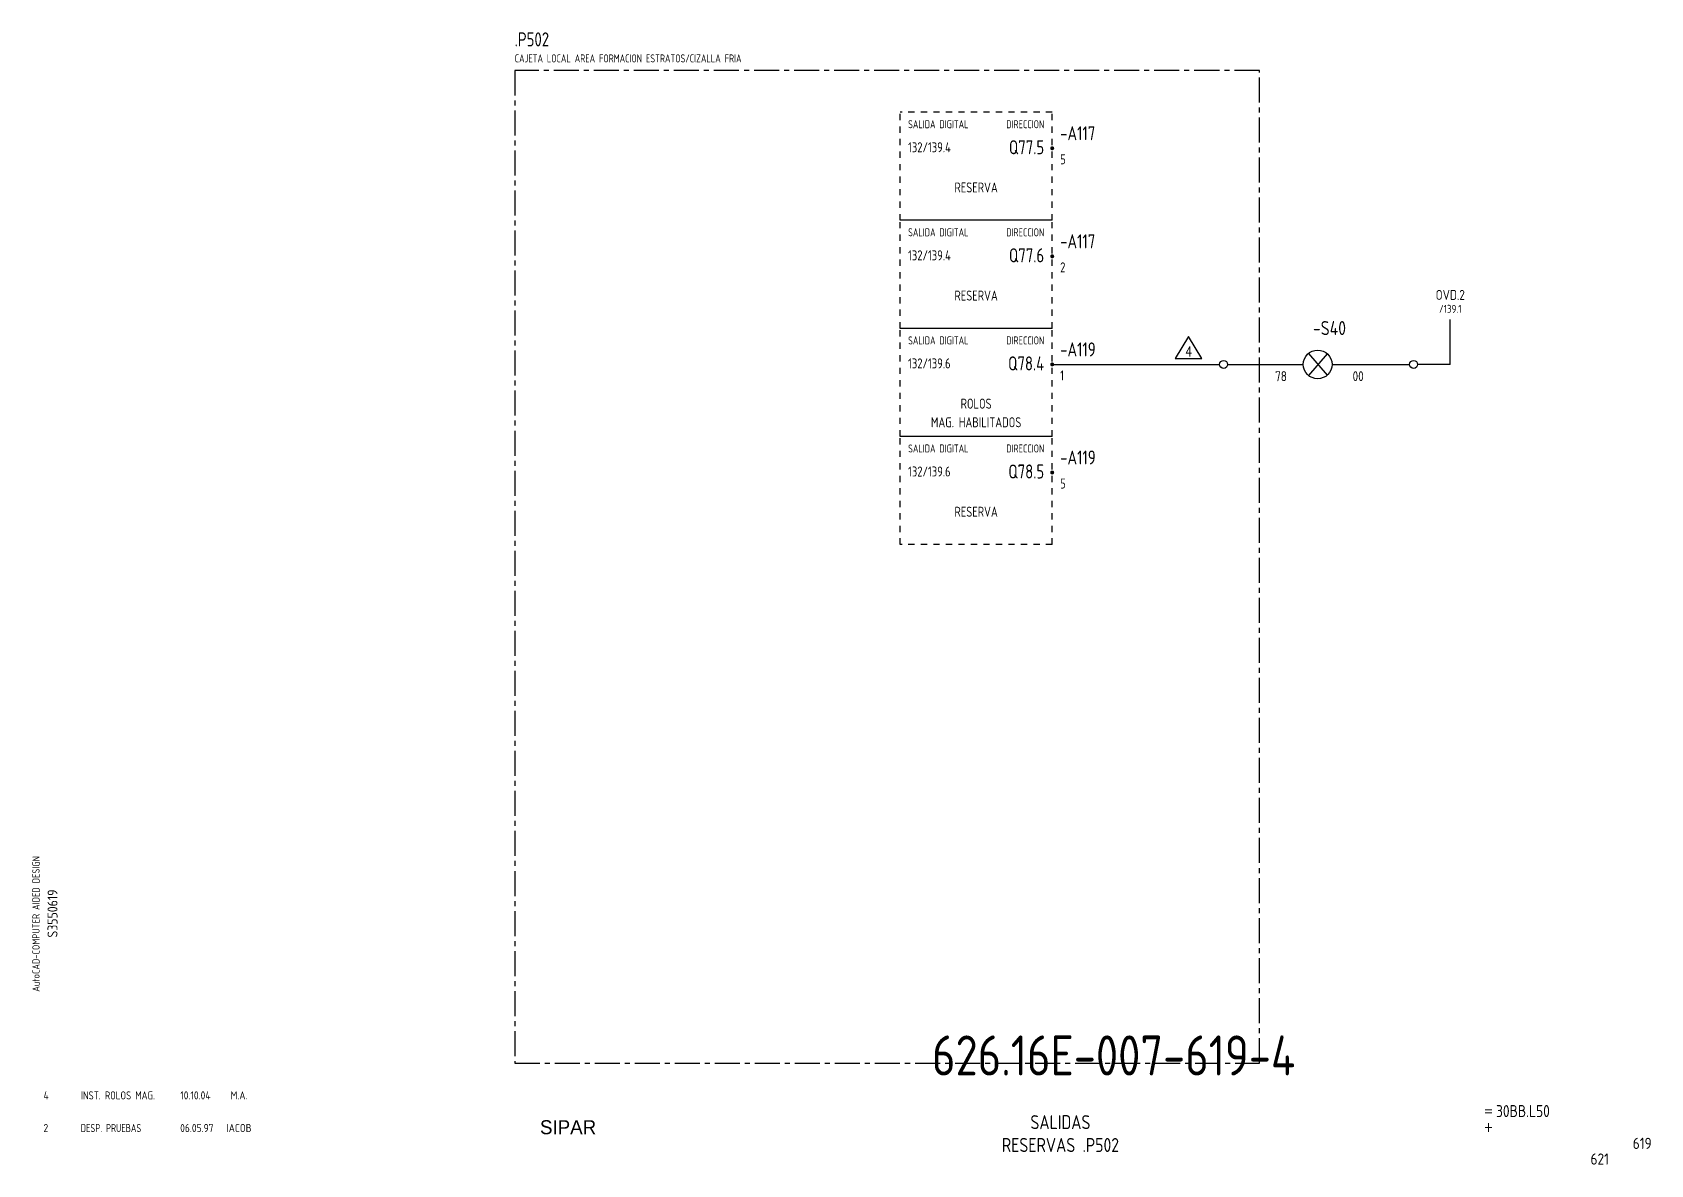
# Model space of a CAD drawing. Extents: x 10 to 414, y 6 to 288.
import ezdxf
from ezdxf.enums import TextEntityAlignment as Align

# ---------------------------------------------------------------- set-up
doc = ezdxf.new("R2010")
doc.units = 0
doc.header["$LTSCALE"] = 5
doc.header["$MEASUREMENT"] = 0
doc.linetypes.add('CENTER', pattern=[2, 1.25, -0.25, 0.25, -0.25])
doc.linetypes.add('HIDDEN1', pattern=[0.625, 0.3125, -0.3125])
doc.layers.get('0').update_dxf_attribs({"linetype": 'CONTINUOUS'})
for name, color, linetype in [('3', 3, 'CONTINUOUS'), ('CART', 7, 'CONTINUOUS'), ('TEXTO', 7, 'CONTINUOUS')]:
    doc.layers.add(name, color=color, linetype=linetype)
doc.styles.add('DIN', font='DIN.shx', dxfattribs={"width": 0.85})
doc.styles.add('N', font='ROMANS', dxfattribs={"width": 0.85, "height": 3})
doc.styles.add('ROMANS', font='ROMANS.shx', dxfattribs={"width": 0.85, "height": 2.7})
doc.styles.add('X', font='UNIV.SHX', dxfattribs={"height": 3.5})

# ---------------------------------------------------------------- blocks, each defined once
blk = doc.blocks.new('B5-3')
at = {"linetype": 'Continuous', "const_width": 0.5}
blk.add_lwpolyline([(-0.25, 0, 1), (0.25, 0, 1)], format="xyb", close=True, dxfattribs=at)
blk = doc.blocks.new('REV2')
at = {"color": 3, "style": 'DIN'}
for s, width, p in [('2', 0.9, (12.45, 13.79)), ('DESP. PRUEBAS', 0.8, (21.76, 13.79)), ('06.05.97', 0.9, (46.59, 13.79)), ('IACOB', 0.9, (58.16, 13.79))]:
    blk.add_text(s, height=2, dxfattribs=dict(at, width=width)).set_placement(p)
blk = doc.blocks.new('REV.')
at = {"layer": 'TEXTO', "color": 4}
blk.add_lwpolyline([(-0.04, 3.69), (-3.37, -1.81), (3.29, -1.81)], close=True, dxfattribs=at)
at = {"layer": 'TEXTO', "style": 'ROMANS', "width": 0.8}
blk.add_attdef('REV.', text='', height=2.5, dxfattribs=at).set_placement((0, 0), align=Align.MIDDLE_CENTER)

msp = doc.modelspace()

# ---------------------------------------------------------------- linework, layer by layer
at = {"color": 3, "linetype": 'CENTER'}
for p, q in [((130.17, 279), (130.17, 31)), ((316.2, 279), (130.17, 279)), ((316.2, 31), (316.2, 279)), ((130.17, 31), (316.2, 31))]:
    msp.add_line(p, q, dxfattribs=at)
at = {"linetype": 'HIDDEN1'}
for p, q in [((226.44, 241.55), (226.44, 268.55)), ((264.44, 268.55), (226.44, 268.55)), ((264.44, 241.55), (264.44, 268.55)), ((226.44, 214.55), (226.44, 241.55)), ((264.44, 214.55), (264.44, 241.55)), ((226.44, 187.55), (226.44, 214.55)), ((264.44, 187.55), (264.44, 214.55)), ((226.44, 160.55), (226.44, 187.55)), ((264.44, 160.55), (264.44, 187.55)), ((264.44, 160.55), (226.44, 160.55))]:
    msp.add_line(p, q, dxfattribs=at)
at = {"linetype": 'Continuous'}
for p, q in [((264.44, 241.55), (226.44, 241.55)), ((264.44, 214.55), (226.44, 214.55)), ((363.88, 205.55), (363.88, 216.8)), ((328.44, 208.28), (333.17, 202.87)), ((333.17, 208.22), (328.44, 202.81)), ((264.44, 205.55), (306.26, 205.55)), ((308.26, 205.55), (327.18, 205.55)), ((334.36, 205.55), (353.73, 205.55)), ((363.88, 205.55), (355.73, 205.55)), ((264.44, 187.55), (226.44, 187.55))]:
    msp.add_line(p, q, dxfattribs=at)
at = {"color": 7}
for centre in [(307.26, 205.55), (354.73, 205.55)]:
    msp.add_circle(centre, 1, dxfattribs=at)
at = {"linetype": 'Continuous'}
msp.add_circle((330.77, 205.55), 3.59, dxfattribs=at)

# ---------------------------------------------------------------- block references
for p in [(264.44, 259.55), (264.44, 232.55), (264.44, 205.55), (264.44, 178.55)]:
    msp.add_blockref('B5-3', p)
msp.add_blockref('REV.', (298.53, 208.8)).add_auto_attribs({'REV.': '4'})
msp.add_blockref('REV2', (0, 0), dxfattribs=at)

# ---------------------------------------------------------------- texts
at = {"color": 3, "style": 'DIN'}
for s, height, width, p in [('.P502', 3.5, 0.8, (130.17, 285)), ('4', 2, 0.9, (12.47, 21.95)), ('INST. ROLOS MAG.', 2, 0.85, (21.79, 21.95)), ('10.10.04', 2, 0.9, (46.62, 21.95)), ('M.A.', 2, 0.9, (59.19, 21.95))]:
    msp.add_text(s, height=height, dxfattribs=dict(at, width=width)).set_placement(p)
at = {"style": 'DIN', "width": 0.8}
for s, height, p in [('CAJETA LOCAL AREA FORMACION ESTRATOS/CIZALLA FRIA', 2, (130.17, 281)), ('132/139.4', 2.5, (228.44, 258.55)), ('5', 2.5, (266.44, 255.55)), ('132/139.4', 2.5, (228.44, 231.55)), ('2', 2.5, (266.44, 228.55)), ('132/139.6', 2.5, (228.44, 204.55)), ('1', 2.5, (266.44, 201.55)), ('132/139.6', 2.5, (228.44, 177.55)), ('5', 2.5, (266.44, 174.55))]:
    msp.add_text(s, height=height, dxfattribs=at).set_placement(p)
at = {"color": 1, "style": 'DIN', "width": 0.8}
for p in [(228.44, 264.55), (228.44, 237.55), (228.44, 210.55), (228.44, 183.55)]:
    msp.add_text('SALIDA DIGITAL', height=2, dxfattribs=at).set_placement(p)
for p in [(262.44, 264.55), (262.44, 237.55), (262.44, 210.55), (262.44, 183.55)]:
    msp.add_text('DIRECCION', height=2, dxfattribs=at).set_placement(p, align=Align.RIGHT)
at = {"style": 'DIN'}
for s, height, width, p in [('RESERVA', 2.5, 0.8, (245.44, 248.5)), ('RESERVA', 2.5, 0.8, (245.44, 221.5)), ('OVD.2', 2.5, 0.85, (363.89, 221.67)), ('/139.1', 2, 0.85, (363.89, 218.43)), ('ROLOS', 2.5, 0.8, (245.44, 194.5)), ('MAG. HABILITADOS', 2.5, 0.8, (245.44, 189.85)), ('RESERVA', 2.5, 0.8, (245.44, 167.5))]:
    msp.add_text(s, height=height, dxfattribs=dict(at, width=width)).set_placement(p, align=Align.CENTER)
at = {"color": 7, "style": 'DIN', "width": 0.85}
for s, p in [('78', (323.08, 201.36)), ('00', (342.27, 201.36))]:
    msp.add_text(s, height=2.5, dxfattribs=at).set_placement(p, align=Align.RIGHT)
at = {"color": 2, "insert": (234.42, 37.92), "char_height": 10, "width": 111.0411, "attachment_point": 1, "style": 'DIN'}
msp.add_mtext('626.16E-007-619-4', dxfattribs=at)
at = {"layer": '3', "style": 'DIN'}
for s, width, p in [('-A117', 0.8, (266.44, 261.55)), ('-A117', 0.8, (266.44, 234.55)), ('-S40', 0.85, (329.59, 212.88)), ('-A119   ', 0.8, (266.44, 207.55)), ('-A119   ', 0.8, (266.44, 180.55))]:
    msp.add_text(s, height=3.5, dxfattribs=dict(at, width=width)).set_placement(p)
at = {"layer": '3', "style": 'DIN', "width": 0.8}
for s, p in [('Q77.5', (262.44, 258.05)), ('Q77.6', (262.44, 231.05)), ('Q78.4', (262.44, 204.05)), ('Q78.5', (262.44, 177.05))]:
    msp.add_text(s, height=3.5, dxfattribs=at).set_placement(p, align=Align.RIGHT)
at = {"layer": '3', "color": 2, "style": 'DIN', "width": 0.85}
for s, p in [('SALIDAS', (266.5, 14.51)), ('RESERVAS .P502', (266.5, 8.8))]:
    msp.add_text(s, height=3.5, dxfattribs=at).set_placement(p, align=Align.CENTER)
at = {"layer": 'CART', "color": 1, "style": 'DIN', "width": 0.9}
msp.add_text('AutoCAD-COMPUTER AIDED DESIGN', height=1.8, rotation=90, dxfattribs=at).set_placement((11.47, 48.84))
at = {"layer": 'CART', "color": 3, "style": 'N', "width": 0.85}
for s, p in [('=', (372.24, 17.91)), ('+', (372.24, 13.87))]:
    msp.add_text(s, height=2.5, dxfattribs=at).set_placement(p)
at = {"layer": 'CART', "color": 3, "style": 'DIN', "width": 0.9, "flags": 1}
msp.add_attdef('S3550619', text='', height=2.5, rotation=90, dxfattribs=at).set_placement((15.95, 68.38), align=Align.CENTER)
at = {"layer": 'CART', "color": 3, "style": 'DIN', "width": 0.85}
msp.add_attdef('30BB.L50', text='', height=3, dxfattribs=at).set_placement((375.33, 16.63), align=Align.BOTTOM_LEFT)
at = {"layer": 'CART', "color": 6, "style": 'X', "flags": 1}
msp.add_attdef('SIPAR', text='', height=3.5, dxfattribs=at).set_placement((143.5, 15), align=Align.MIDDLE)
at = {"layer": 'CART', "color": 2, "style": 'DIN', "width": 0.9, "flags": 1}
msp.add_attdef('619', text='', height=2.8, dxfattribs=at).set_placement((414.2, 9.56), align=Align.RIGHT)
at = {"layer": 'CART', "color": 7, "style": 'DIN', "width": 0.9, "flags": 1}
msp.add_attdef('621', (398.93, 5.65), '', height=2.8, dxfattribs=at)

doc.saveas('drawing.dxf')
